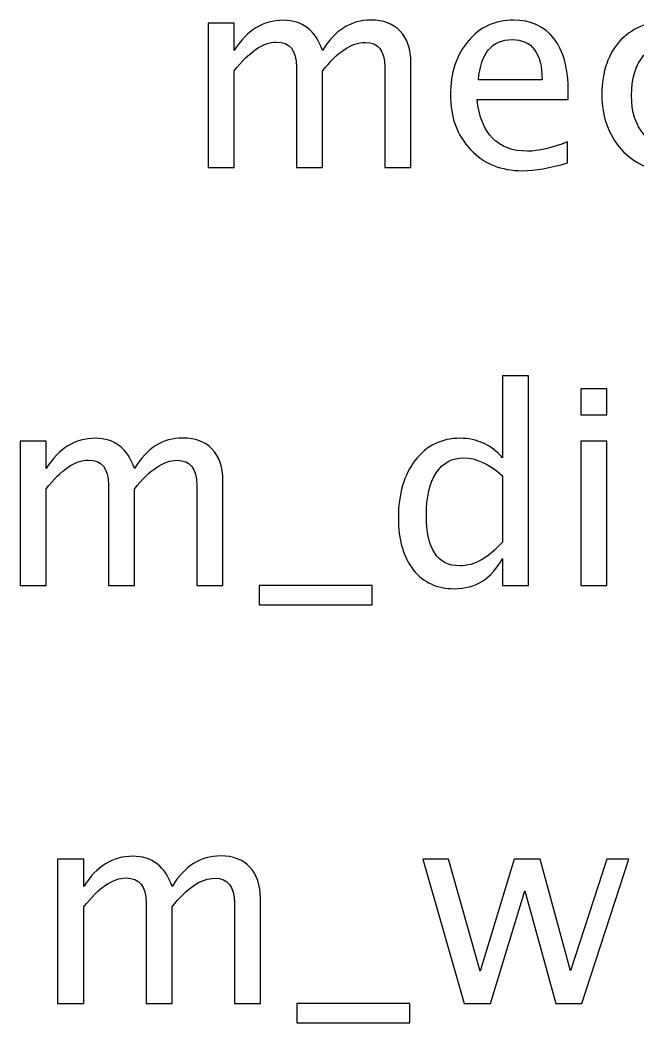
# Model space of a CAD drawing. Header units: centimetres. Extents: x -26.9 to 37.3, y -43.5 to 43.3.
# Drawn here: x -23.487 to -20.6, y 33.176 to 37.859 of the extents above; entities that cross this region are included whole.
import ezdxf

# ---------------------------------------------------------------- set-up
doc = ezdxf.new("R2010")
doc.units = ezdxf.units.CM
doc.header["$MEASUREMENT"] = 0
doc.layers.add('Layer 1', color=7, linetype='Continuous')

msp = doc.modelspace()

# ---------------------------------------------------------------- linework, layer by layer
at = {"layer": 'Layer 1'}
for points, knots in [([(-22.60868, 37.17044), (-22.60868, 37.17044), (-22.60868, 37.84354), (-22.60868, 37.84354), (-22.60868, 37.84354), (-22.60868, 37.84354), (-22.48676, 37.84354), (-22.48676, 37.84354), (-22.48676, 37.84354), (-22.48676, 37.84354), (-22.48676, 37.71633), (-22.48676, 37.71633), (-22.48676, 37.71633), (-22.42728, 37.81052), (-22.35108, 37.85751), (-22.25774, 37.85751), (-22.25774, 37.85751), (-22.16778, 37.85751), (-22.10661, 37.81052), (-22.07401, 37.71633), (-22.07401, 37.71633), (-22.01622, 37.81137), (-21.94087, 37.85878), (-21.84837, 37.85878), (-21.84837, 37.85878), (-21.78932, 37.85878), (-21.74339, 37.84142), (-21.71058, 37.8065), (-21.71058, 37.8065), (-21.67777, 37.77157), (-21.66126, 37.72268), (-21.66126, 37.65981), (-21.66126, 37.65981), (-21.66126, 37.65981), (-21.66126, 37.17044), (-21.66126, 37.17044), (-21.66126, 37.17044), (-21.66126, 37.17044), (-21.78318, 37.17044), (-21.78318, 37.17044), (-21.78318, 37.17044), (-21.78318, 37.17044), (-21.78318, 37.63971), (-21.78318, 37.63971), (-21.78318, 37.63971), (-21.78318, 37.71633), (-21.81366, 37.75464), (-21.87462, 37.75464), (-21.87462, 37.75464), (-21.93791, 37.75464), (-22.00437, 37.70998), (-22.07401, 37.62044), (-22.07401, 37.62044), (-22.07401, 37.62044), (-22.07401, 37.17044), (-22.07401, 37.17044), (-22.07401, 37.17044), (-22.07401, 37.17044), (-22.19593, 37.17044), (-22.19593, 37.17044), (-22.19593, 37.17044), (-22.19593, 37.17044), (-22.19593, 37.64013), (-22.19593, 37.64013), (-22.19593, 37.64013), (-22.19593, 37.71739), (-22.22683, 37.75591), (-22.28885, 37.75591), (-22.28885, 37.75591), (-22.35045, 37.75591), (-22.41649, 37.71104), (-22.48676, 37.62108), (-22.48676, 37.62108), (-22.48676, 37.62108), (-22.48676, 37.17044), (-22.48676, 37.17044), (-22.48676, 37.17044), (-22.48676, 37.17044), (-22.60868, 37.17044), (-22.60868, 37.17044)], [0, 0, 0, 0, 0.047619, 0.047619, 0.047619, 0.047619, 0.0952381, 0.0952381, 0.0952381, 0.0952381, 0.1428571, 0.1428571, 0.1428571, 0.1428571, 0.1904762, 0.1904762, 0.1904762, 0.1904762, 0.2380952, 0.2380952, 0.2380952, 0.2380952, 0.2857143, 0.2857143, 0.2857143, 0.2857143, 0.3333333, 0.3333333, 0.3333333, 0.3333333, 0.3809524, 0.3809524, 0.3809524, 0.3809524, 0.4285714, 0.4285714, 0.4285714, 0.4285714, 0.4761905, 0.4761905, 0.4761905, 0.4761905, 0.5238095, 0.5238095, 0.5238095, 0.5238095, 0.5714286, 0.5714286, 0.5714286, 0.5714286, 0.6190476, 0.6190476, 0.6190476, 0.6190476, 0.6666667, 0.6666667, 0.6666667, 0.6666667, 0.7142857, 0.7142857, 0.7142857, 0.7142857, 0.7619048, 0.7619048, 0.7619048, 0.7619048, 0.8095238, 0.8095238, 0.8095238, 0.8095238, 0.8571429, 0.8571429, 0.8571429, 0.8571429, 0.9047619, 0.9047619, 0.9047619, 0.9047619, 1, 1, 1, 1]), ([(-20.92889, 37.19203), (-21.0108, 37.16748), (-21.08087, 37.1552), (-21.13929, 37.1552), (-21.13929, 37.1552), (-21.23898, 37.1552), (-21.32005, 37.18822), (-21.38249, 37.25405), (-21.38249, 37.25405), (-21.44493, 37.31988), (-21.47626, 37.40518), (-21.47626, 37.51017), (-21.47626, 37.51017), (-21.47626, 37.61198), (-21.44874, 37.69559), (-21.3935, 37.76099), (-21.3935, 37.76099), (-21.33825, 37.82618), (-21.26756, 37.85878), (-21.18141, 37.85878), (-21.18141, 37.85878), (-21.09992, 37.85878), (-21.03684, 37.82978), (-20.99239, 37.77179), (-20.99239, 37.77179), (-20.94794, 37.71379), (-20.92571, 37.63166), (-20.92571, 37.52519), (-20.92571, 37.52519), (-20.92571, 37.52519), (-20.92635, 37.48794), (-20.92635, 37.48794), (-20.92635, 37.48794), (-20.92635, 37.48794), (-21.3518, 37.48794), (-21.3518, 37.48794), (-21.3518, 37.48794), (-21.33402, 37.32707), (-21.25549, 37.24664), (-21.11643, 37.24664), (-21.11643, 37.24664), (-21.06541, 37.24664), (-21.00297, 37.26103), (-20.92889, 37.28982), (-20.92889, 37.28982), (-20.92889, 37.28982), (-20.92889, 37.19203), (-20.92889, 37.19203)], [0, 0, 0, 0, 0.0769231, 0.0769231, 0.0769231, 0.0769231, 0.1538462, 0.1538462, 0.1538462, 0.1538462, 0.2307692, 0.2307692, 0.2307692, 0.2307692, 0.3076923, 0.3076923, 0.3076923, 0.3076923, 0.3846154, 0.3846154, 0.3846154, 0.3846154, 0.4615385, 0.4615385, 0.4615385, 0.4615385, 0.5384615, 0.5384615, 0.5384615, 0.5384615, 0.6153846, 0.6153846, 0.6153846, 0.6153846, 0.6923077, 0.6923077, 0.6923077, 0.6923077, 0.7692308, 0.7692308, 0.7692308, 0.7692308, 0.8461538, 0.8461538, 0.8461538, 0.8461538, 1, 1, 1, 1]), ([(-20.24796, 37.19076), (-20.32691, 37.16705), (-20.39507, 37.1552), (-20.45243, 37.1552), (-20.45243, 37.1552), (-20.54345, 37.1552), (-20.6188, 37.18886), (-20.6787, 37.25595), (-20.6787, 37.25595), (-20.7386, 37.32326), (-20.76866, 37.40814), (-20.76866, 37.51038), (-20.76866, 37.51038), (-20.76866, 37.6196), (-20.73903, 37.7049), (-20.67976, 37.76586), (-20.67976, 37.76586), (-20.62049, 37.82703), (-20.53773, 37.85751), (-20.43147, 37.85751), (-20.43147, 37.85751), (-20.37919, 37.85751), (-20.32035, 37.85031), (-20.25558, 37.83592), (-20.25558, 37.83592), (-20.25558, 37.83592), (-20.25558, 37.73305), (-20.25558, 37.73305), (-20.25558, 37.73305), (-20.32437, 37.75337), (-20.38046, 37.76353), (-20.42364, 37.76353), (-20.42364, 37.76353), (-20.4863, 37.76353), (-20.53646, 37.74004), (-20.57393, 37.69326), (-20.57393, 37.69326), (-20.61139, 37.64648), (-20.63023, 37.58404), (-20.63023, 37.50614), (-20.63023, 37.50614), (-20.63023, 37.43058), (-20.61076, 37.36962), (-20.57202, 37.32284), (-20.57202, 37.32284), (-20.53329, 37.27627), (-20.4827, 37.25299), (-20.41983, 37.25299), (-20.41983, 37.25299), (-20.36416, 37.25299), (-20.30701, 37.26738), (-20.24796, 37.29617), (-20.24796, 37.29617), (-20.24796, 37.29617), (-20.24796, 37.19076), (-20.24796, 37.19076)], [0, 0, 0, 0, 0.0666667, 0.0666667, 0.0666667, 0.0666667, 0.1333333, 0.1333333, 0.1333333, 0.1333333, 0.2, 0.2, 0.2, 0.2, 0.2666667, 0.2666667, 0.2666667, 0.2666667, 0.3333333, 0.3333333, 0.3333333, 0.3333333, 0.4, 0.4, 0.4, 0.4, 0.4666667, 0.4666667, 0.4666667, 0.4666667, 0.5333333, 0.5333333, 0.5333333, 0.5333333, 0.6, 0.6, 0.6, 0.6, 0.6666667, 0.6666667, 0.6666667, 0.6666667, 0.7333333, 0.7333333, 0.7333333, 0.7333333, 0.8, 0.8, 0.8, 0.8, 0.8666667, 0.8666667, 0.8666667, 0.8666667, 1, 1, 1, 1]), ([(-21.34545, 37.57938), (-21.34545, 37.57938), (-21.04827, 37.57938), (-21.04827, 37.57938), (-21.04827, 37.57938), (-21.04827, 37.70469), (-21.09505, 37.76734), (-21.18839, 37.76734), (-21.18839, 37.76734), (-21.28237, 37.76734), (-21.33465, 37.70469), (-21.34545, 37.57938)], [0, 0, 0, 0, 0.25, 0.25, 0.25, 0.25, 0.5, 0.5, 0.5, 0.5, 1, 1, 1, 1]), ([(-21.23316, 35.21887), (-21.23316, 35.21887), (-21.23316, 35.34524), (-21.23316, 35.34524), (-21.23316, 35.34524), (-21.2829, 35.25083), (-21.35783, 35.20363), (-21.45795, 35.20363), (-21.45795, 35.20363), (-21.53923, 35.20363), (-21.60315, 35.23305), (-21.64972, 35.29211), (-21.64972, 35.29211), (-21.69629, 35.35116), (-21.71957, 35.43181), (-21.71957, 35.53404), (-21.71957, 35.53404), (-21.71957, 35.6458), (-21.69311, 35.73576), (-21.64041, 35.80392), (-21.64041, 35.80392), (-21.58749, 35.87186), (-21.51806, 35.90594), (-21.43191, 35.90594), (-21.43191, 35.90594), (-21.35212, 35.90594), (-21.28565, 35.87546), (-21.23316, 35.81429), (-21.23316, 35.81429), (-21.23316, 35.81429), (-21.23316, 36.19804), (-21.23316, 36.19804), (-21.23316, 36.19804), (-21.23316, 36.19804), (-21.11124, 36.19804), (-21.11124, 36.19804), (-21.11124, 36.19804), (-21.11124, 36.19804), (-21.11124, 35.21887), (-21.11124, 35.21887), (-21.11124, 35.21887), (-21.11124, 35.21887), (-21.23316, 35.21887), (-21.23316, 35.21887)], [0, 0, 0, 0, 0.0833333, 0.0833333, 0.0833333, 0.0833333, 0.1666667, 0.1666667, 0.1666667, 0.1666667, 0.25, 0.25, 0.25, 0.25, 0.3333333, 0.3333333, 0.3333333, 0.3333333, 0.4166667, 0.4166667, 0.4166667, 0.4166667, 0.5, 0.5, 0.5, 0.5, 0.5833333, 0.5833333, 0.5833333, 0.5833333, 0.6666667, 0.6666667, 0.6666667, 0.6666667, 0.75, 0.75, 0.75, 0.75, 0.8333333, 0.8333333, 0.8333333, 0.8333333, 1, 1, 1, 1]), ([(-20.86698, 36.01516), (-20.86698, 36.01516), (-20.86698, 36.13708), (-20.86698, 36.13708), (-20.86698, 36.13708), (-20.86698, 36.13708), (-20.74506, 36.13708), (-20.74506, 36.13708), (-20.74506, 36.13708), (-20.74506, 36.13708), (-20.74506, 36.01516), (-20.74506, 36.01516), (-20.74506, 36.01516), (-20.74506, 36.01516), (-20.86698, 36.01516), (-20.86698, 36.01516)], [0, 0, 0, 0, 0.2, 0.2, 0.2, 0.2, 0.4, 0.4, 0.4, 0.4, 0.6, 0.6, 0.6, 0.6, 1, 1, 1, 1]), ([(-23.48699, 35.21887), (-23.48699, 35.21887), (-23.48699, 35.89197), (-23.48699, 35.89197), (-23.48699, 35.89197), (-23.48699, 35.89197), (-23.36507, 35.89197), (-23.36507, 35.89197), (-23.36507, 35.89197), (-23.36507, 35.89197), (-23.36507, 35.76476), (-23.36507, 35.76476), (-23.36507, 35.76476), (-23.30559, 35.85895), (-23.22939, 35.90594), (-23.13605, 35.90594), (-23.13605, 35.90594), (-23.04609, 35.90594), (-22.98492, 35.85895), (-22.95232, 35.76476), (-22.95232, 35.76476), (-22.89453, 35.8598), (-22.81918, 35.90721), (-22.72668, 35.90721), (-22.72668, 35.90721), (-22.66763, 35.90721), (-22.6217, 35.88985), (-22.58889, 35.85493), (-22.58889, 35.85493), (-22.55608, 35.82), (-22.53957, 35.77111), (-22.53957, 35.70824), (-22.53957, 35.70824), (-22.53957, 35.70824), (-22.53957, 35.21887), (-22.53957, 35.21887), (-22.53957, 35.21887), (-22.53957, 35.21887), (-22.66149, 35.21887), (-22.66149, 35.21887), (-22.66149, 35.21887), (-22.66149, 35.21887), (-22.66149, 35.68814), (-22.66149, 35.68814), (-22.66149, 35.68814), (-22.66149, 35.76476), (-22.69197, 35.80307), (-22.75293, 35.80307), (-22.75293, 35.80307), (-22.81622, 35.80307), (-22.88268, 35.75841), (-22.95232, 35.66887), (-22.95232, 35.66887), (-22.95232, 35.66887), (-22.95232, 35.21887), (-22.95232, 35.21887), (-22.95232, 35.21887), (-22.95232, 35.21887), (-23.07424, 35.21887), (-23.07424, 35.21887), (-23.07424, 35.21887), (-23.07424, 35.21887), (-23.07424, 35.68856), (-23.07424, 35.68856), (-23.07424, 35.68856), (-23.07424, 35.76582), (-23.10514, 35.80434), (-23.16716, 35.80434), (-23.16716, 35.80434), (-23.22876, 35.80434), (-23.2948, 35.75947), (-23.36507, 35.66951), (-23.36507, 35.66951), (-23.36507, 35.66951), (-23.36507, 35.21887), (-23.36507, 35.21887), (-23.36507, 35.21887), (-23.36507, 35.21887), (-23.48699, 35.21887), (-23.48699, 35.21887)], [0, 0, 0, 0, 0.047619, 0.047619, 0.047619, 0.047619, 0.0952381, 0.0952381, 0.0952381, 0.0952381, 0.1428571, 0.1428571, 0.1428571, 0.1428571, 0.1904762, 0.1904762, 0.1904762, 0.1904762, 0.2380952, 0.2380952, 0.2380952, 0.2380952, 0.2857143, 0.2857143, 0.2857143, 0.2857143, 0.3333333, 0.3333333, 0.3333333, 0.3333333, 0.3809524, 0.3809524, 0.3809524, 0.3809524, 0.4285714, 0.4285714, 0.4285714, 0.4285714, 0.4761905, 0.4761905, 0.4761905, 0.4761905, 0.5238095, 0.5238095, 0.5238095, 0.5238095, 0.5714286, 0.5714286, 0.5714286, 0.5714286, 0.6190476, 0.6190476, 0.6190476, 0.6190476, 0.6666667, 0.6666667, 0.6666667, 0.6666667, 0.7142857, 0.7142857, 0.7142857, 0.7142857, 0.7619048, 0.7619048, 0.7619048, 0.7619048, 0.8095238, 0.8095238, 0.8095238, 0.8095238, 0.8571429, 0.8571429, 0.8571429, 0.8571429, 0.9047619, 0.9047619, 0.9047619, 0.9047619, 1, 1, 1, 1]), ([(-20.86698, 35.21887), (-20.86698, 35.21887), (-20.86698, 35.89197), (-20.86698, 35.89197), (-20.86698, 35.89197), (-20.86698, 35.89197), (-20.74506, 35.89197), (-20.74506, 35.89197), (-20.74506, 35.89197), (-20.74506, 35.89197), (-20.74506, 35.21887), (-20.74506, 35.21887), (-20.74506, 35.21887), (-20.74506, 35.21887), (-20.86698, 35.21887), (-20.86698, 35.21887)], [0, 0, 0, 0, 0.2, 0.2, 0.2, 0.2, 0.4, 0.4, 0.4, 0.4, 0.6, 0.6, 0.6, 0.6, 1, 1, 1, 1]), ([(-21.23316, 35.73089), (-21.29645, 35.78656), (-21.35635, 35.8145), (-21.41308, 35.8145), (-21.41308, 35.8145), (-21.46896, 35.8145), (-21.51214, 35.79122), (-21.54283, 35.74444), (-21.54283, 35.74444), (-21.57352, 35.69787), (-21.58876, 35.63183), (-21.58876, 35.54632), (-21.58876, 35.54632), (-21.58876, 35.38905), (-21.53669, 35.31031), (-21.43234, 35.31031), (-21.43234, 35.31031), (-21.3646, 35.31031), (-21.29814, 35.34735), (-21.23316, 35.42122), (-21.23316, 35.42122), (-21.23316, 35.42122), (-21.23316, 35.73089), (-21.23316, 35.73089)], [0, 0, 0, 0, 0.1428571, 0.1428571, 0.1428571, 0.1428571, 0.2857143, 0.2857143, 0.2857143, 0.2857143, 0.4285714, 0.4285714, 0.4285714, 0.4285714, 0.5714286, 0.5714286, 0.5714286, 0.5714286, 0.7142857, 0.7142857, 0.7142857, 0.7142857, 1, 1, 1, 1]), ([(-22.36981, 35.12743), (-22.36981, 35.12743), (-22.36981, 35.21887), (-22.36981, 35.21887), (-22.36981, 35.21887), (-22.36981, 35.21887), (-21.84149, 35.21887), (-21.84149, 35.21887), (-21.84149, 35.21887), (-21.84149, 35.21887), (-21.84149, 35.12743), (-21.84149, 35.12743), (-21.84149, 35.12743), (-21.84149, 35.12743), (-22.36981, 35.12743), (-22.36981, 35.12743)], [0, 0, 0, 0, 0.2, 0.2, 0.2, 0.2, 0.4, 0.4, 0.4, 0.4, 0.6, 0.6, 0.6, 0.6, 1, 1, 1, 1]), ([(-23.31131, 33.2673), (-23.31131, 33.2673), (-23.31131, 33.9404), (-23.31131, 33.9404), (-23.31131, 33.9404), (-23.31131, 33.9404), (-23.18939, 33.9404), (-23.18939, 33.9404), (-23.18939, 33.9404), (-23.18939, 33.9404), (-23.18939, 33.81319), (-23.18939, 33.81319), (-23.18939, 33.81319), (-23.12991, 33.90738), (-23.05371, 33.95437), (-22.96037, 33.95437), (-22.96037, 33.95437), (-22.87041, 33.95437), (-22.80924, 33.90738), (-22.77664, 33.81319), (-22.77664, 33.81319), (-22.71885, 33.90823), (-22.6435, 33.95564), (-22.551, 33.95564), (-22.551, 33.95564), (-22.49195, 33.95564), (-22.44602, 33.93828), (-22.41321, 33.90336), (-22.41321, 33.90336), (-22.3804, 33.86843), (-22.36389, 33.81954), (-22.36389, 33.75667), (-22.36389, 33.75667), (-22.36389, 33.75667), (-22.36389, 33.2673), (-22.36389, 33.2673), (-22.36389, 33.2673), (-22.36389, 33.2673), (-22.48581, 33.2673), (-22.48581, 33.2673), (-22.48581, 33.2673), (-22.48581, 33.2673), (-22.48581, 33.73657), (-22.48581, 33.73657), (-22.48581, 33.73657), (-22.48581, 33.81319), (-22.51629, 33.8515), (-22.57725, 33.8515), (-22.57725, 33.8515), (-22.64054, 33.8515), (-22.707, 33.80684), (-22.77664, 33.7173), (-22.77664, 33.7173), (-22.77664, 33.7173), (-22.77664, 33.2673), (-22.77664, 33.2673), (-22.77664, 33.2673), (-22.77664, 33.2673), (-22.89856, 33.2673), (-22.89856, 33.2673), (-22.89856, 33.2673), (-22.89856, 33.2673), (-22.89856, 33.73699), (-22.89856, 33.73699), (-22.89856, 33.73699), (-22.89856, 33.81425), (-22.92946, 33.85277), (-22.99148, 33.85277), (-22.99148, 33.85277), (-23.05308, 33.85277), (-23.11912, 33.8079), (-23.18939, 33.71794), (-23.18939, 33.71794), (-23.18939, 33.71794), (-23.18939, 33.2673), (-23.18939, 33.2673), (-23.18939, 33.2673), (-23.18939, 33.2673), (-23.31131, 33.2673), (-23.31131, 33.2673)], [0, 0, 0, 0, 0.047619, 0.047619, 0.047619, 0.047619, 0.0952381, 0.0952381, 0.0952381, 0.0952381, 0.1428571, 0.1428571, 0.1428571, 0.1428571, 0.1904762, 0.1904762, 0.1904762, 0.1904762, 0.2380952, 0.2380952, 0.2380952, 0.2380952, 0.2857143, 0.2857143, 0.2857143, 0.2857143, 0.3333333, 0.3333333, 0.3333333, 0.3333333, 0.3809524, 0.3809524, 0.3809524, 0.3809524, 0.4285714, 0.4285714, 0.4285714, 0.4285714, 0.4761905, 0.4761905, 0.4761905, 0.4761905, 0.5238095, 0.5238095, 0.5238095, 0.5238095, 0.5714286, 0.5714286, 0.5714286, 0.5714286, 0.6190476, 0.6190476, 0.6190476, 0.6190476, 0.6666667, 0.6666667, 0.6666667, 0.6666667, 0.7142857, 0.7142857, 0.7142857, 0.7142857, 0.7619048, 0.7619048, 0.7619048, 0.7619048, 0.8095238, 0.8095238, 0.8095238, 0.8095238, 0.8571429, 0.8571429, 0.8571429, 0.8571429, 0.9047619, 0.9047619, 0.9047619, 0.9047619, 1, 1, 1, 1]), ([(-21.41181, 33.2673), (-21.41181, 33.2673), (-21.60485, 33.9404), (-21.60485, 33.9404), (-21.60485, 33.9404), (-21.60485, 33.9404), (-21.48589, 33.9404), (-21.48589, 33.9404), (-21.48589, 33.9404), (-21.48589, 33.9404), (-21.33794, 33.4178), (-21.33794, 33.4178), (-21.33794, 33.4178), (-21.33794, 33.4178), (-21.17834, 33.9404), (-21.17834, 33.9404), (-21.17834, 33.9404), (-21.17834, 33.9404), (-21.05642, 33.9404), (-21.05642, 33.9404), (-21.05642, 33.9404), (-21.05642, 33.9404), (-20.91609, 33.41864), (-20.91609, 33.41864), (-20.91609, 33.41864), (-20.91609, 33.41864), (-20.74633, 33.9404), (-20.74633, 33.9404), (-20.74633, 33.9404), (-20.74633, 33.9404), (-20.64219, 33.9404), (-20.64219, 33.9404), (-20.64219, 33.9404), (-20.64219, 33.9404), (-20.8619, 33.2673), (-20.8619, 33.2673), (-20.8619, 33.2673), (-20.8619, 33.2673), (-20.98382, 33.2673), (-20.98382, 33.2673), (-20.98382, 33.2673), (-20.98382, 33.2673), (-21.12818, 33.79223), (-21.12818, 33.79223), (-21.12818, 33.79223), (-21.12818, 33.79223), (-21.28989, 33.2673), (-21.28989, 33.2673), (-21.28989, 33.2673), (-21.28989, 33.2673), (-21.41181, 33.2673), (-21.41181, 33.2673)], [0, 0, 0, 0, 0.0714286, 0.0714286, 0.0714286, 0.0714286, 0.1428571, 0.1428571, 0.1428571, 0.1428571, 0.2142857, 0.2142857, 0.2142857, 0.2142857, 0.2857143, 0.2857143, 0.2857143, 0.2857143, 0.3571429, 0.3571429, 0.3571429, 0.3571429, 0.4285714, 0.4285714, 0.4285714, 0.4285714, 0.5, 0.5, 0.5, 0.5, 0.5714286, 0.5714286, 0.5714286, 0.5714286, 0.6428571, 0.6428571, 0.6428571, 0.6428571, 0.7142857, 0.7142857, 0.7142857, 0.7142857, 0.7857143, 0.7857143, 0.7857143, 0.7857143, 0.8571429, 0.8571429, 0.8571429, 0.8571429, 1, 1, 1, 1]), ([(-22.19413, 33.17586), (-22.19413, 33.17586), (-22.19413, 33.2673), (-22.19413, 33.2673), (-22.19413, 33.2673), (-22.19413, 33.2673), (-21.66581, 33.2673), (-21.66581, 33.2673), (-21.66581, 33.2673), (-21.66581, 33.2673), (-21.66581, 33.17586), (-21.66581, 33.17586), (-21.66581, 33.17586), (-21.66581, 33.17586), (-22.19413, 33.17586), (-22.19413, 33.17586)], [0, 0, 0, 0, 0.2, 0.2, 0.2, 0.2, 0.4, 0.4, 0.4, 0.4, 0.6, 0.6, 0.6, 0.6, 1, 1, 1, 1])]:
    msp.add_open_spline(points, degree=3, knots=knots, dxfattribs=at)

doc.saveas('drawing.dxf')
